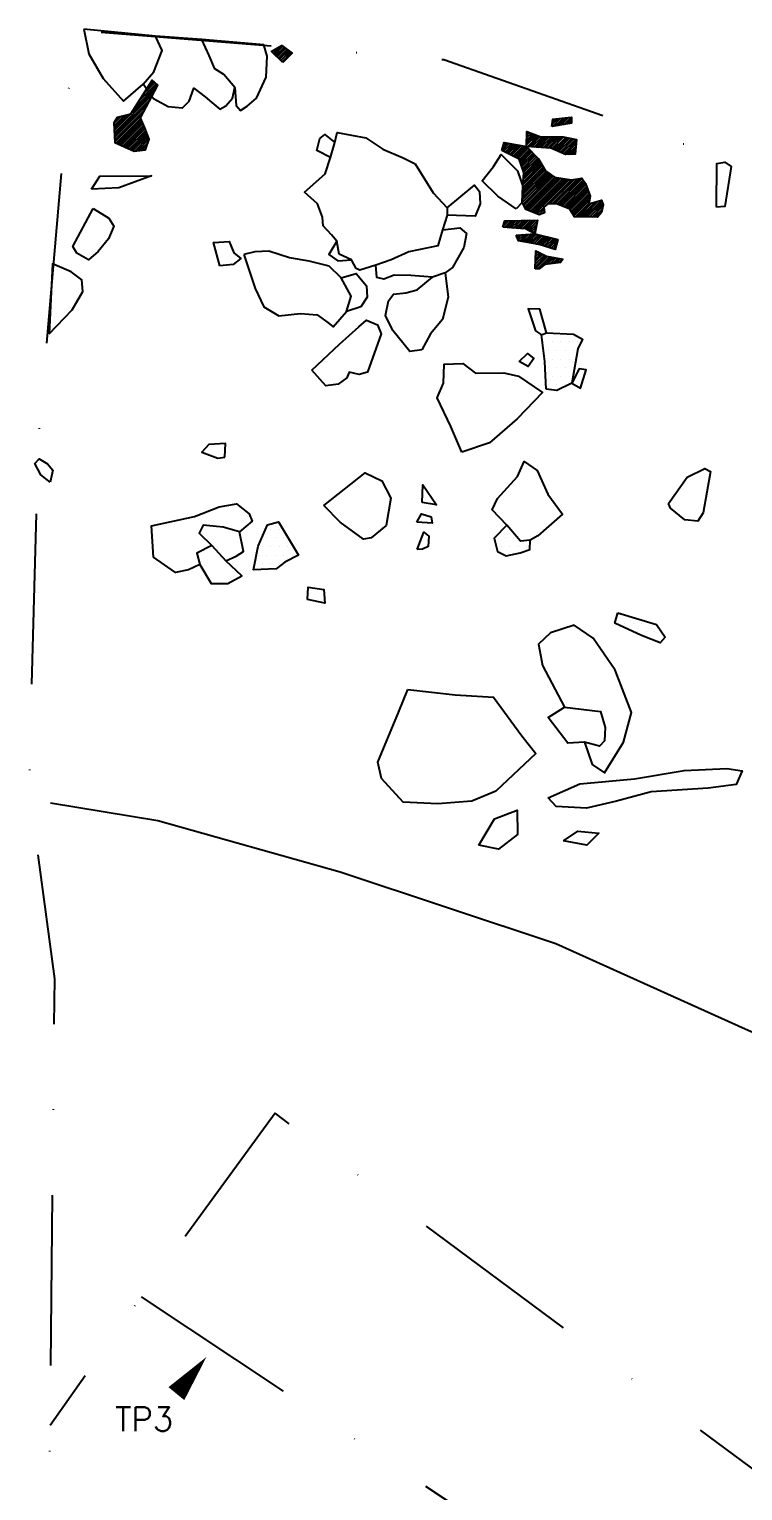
# Model space of a CAD drawing. Header units: metres. Extents: x -898 to -482, y -1736 to -1404.
# Drawn here: x -897.9 to -793.3, y -1618.5 to -1404.1 of the extents above; entities that cross this region are included whole.
import ezdxf

# ---------------------------------------------------------------- set-up
doc = ezdxf.new("R2010")
doc.units = ezdxf.units.M
doc.header["$LTSCALE"] = 25
doc.header["$MEASUREMENT"] = 0
doc.linetypes.add('STRICHPUNKTX2', pattern=[2, 1, -0.5, 0, -0.5])
doc.layers.get('0').update_dxf_attribs({"linetype": 'CONTINUOUS'})
for name, color, linetype in [('BEFUND', 1, 'CONTINUOUS'), ('GRABUNGSGRENZE', 3, 'STRICHPUNKTX2'), ('KNOCHEN', 2, 'CONTINUOUS'), ('KNOCHENSCHRAFF', 2, 'CONTINUOUS'), ('STEINE', 4, 'CONTINUOUS'), ('STEINESCHRAFF', 4, 'CONTINUOUS'), ('TPROFIL', 3, 'CONTINUOUS')]:
    doc.layers.add(name, color=color, linetype=linetype)
doc.styles.get("Standard").update_dxf_attribs({"font": 'txt.shx'})

# ---------------------------------------------------------------- blocks, each defined once
blk = doc.blocks.new('PFEIL')
at = {"layer": 'TPROFIL'}
blk.add_lwpolyline([(0, 0, 0, 3, 0), (6.54, -2.37, 3, 3, 0)], format="xyseb", dxfattribs=at)
blk = doc.blocks.new('*X5')
at = {"color": 0}
for p, q in [((-862.31, -1407.49), (-861.95, -1407.13)), ((-862.13, -1407.66), (-861.01, -1406.55)), ((-861.95, -1407.84), (-860.74, -1406.62)), ((-861.77, -1408.01), (-860.53, -1406.77)), ((-861.59, -1408.19), (-860.33, -1406.92)), ((-861.41, -1408.36), (-860.12, -1407.07)), ((-861.23, -1408.53), (-859.92, -1407.22)), ((-861.05, -1408.71), (-859.71, -1407.37)), ((-860.87, -1408.88), (-859.51, -1407.52)), ((-883.07, -1416.59), (-879.35, -1412.86)), ((-882.47, -1415.63), (-879.11, -1412.27)), ((-881.86, -1414.67), (-879.31, -1412.11)), ((-881.26, -1413.71), (-879.5, -1411.95)), ((-880.65, -1412.75), (-879.7, -1411.79)), ((-880.05, -1411.79), (-879.89, -1411.64)), ((-885.45, -1419.32), (-879.75, -1413.62)), ((-885.43, -1419.65), (-880.15, -1414.37)), ((-885.52, -1417.97), (-884.48, -1416.94)), ((-885.5, -1418.31), (-884.02, -1416.83)), ((-885.49, -1418.65), (-883.56, -1416.71)), ((-885.47, -1418.98), (-883.09, -1416.6)), ((-885.41, -1419.99), (-880.55, -1415.12)), ((-885.4, -1420.32), (-880.95, -1415.88)), ((-885.38, -1420.66), (-881.35, -1416.63)), ((-885.13, -1417.23), (-884.95, -1417.05)), ((-820.79, -1418.3), (-819.63, -1417.14)), ((-820.37, -1418.23), (-819.23, -1417.09)), ((-819.95, -1418.16), (-818.83, -1417.04)), ((-819.53, -1418.09), (-818.44, -1417.01)), ((-885.19, -1420.82), (-881.57, -1417.2)), ((-884.94, -1420.93), (-881.46, -1417.45)), ((-884.7, -1421.04), (-881.36, -1417.7)), ((-884.46, -1421.15), (-881.26, -1417.95)), ((-884.21, -1421.26), (-881.15, -1418.2)), ((-883.97, -1421.37), (-881.05, -1418.45)), ((-883.73, -1421.48), (-880.95, -1418.7)), ((-883.48, -1421.59), (-880.85, -1418.96)), ((-883.24, -1421.7), (-880.75, -1419.21)), ((-824.98, -1419.66), (-824.58, -1419.25)), ((-824.97, -1419.29), (-824.83, -1419.15)), ((-821.25, -1418.05), (-820.43, -1417.23)), ((-821.21, -1418.37), (-820.03, -1417.18)), ((-821.19, -1417.64), (-820.83, -1417.27)), ((-819.1, -1418.02), (-818.44, -1417.36)), ((-818.68, -1417.96), (-818.44, -1417.72)), ((-883, -1421.81), (-880.65, -1419.46)), ((-882.75, -1421.92), (-880.55, -1419.72)), ((-882.47, -1421.99), (-880.45, -1419.97)), ((-882.07, -1421.94), (-880.35, -1420.22)), ((-881.67, -1421.9), (-880.49, -1420.72)), ((-881.26, -1421.85), (-880.7, -1421.28)), ((-828.63, -1421.9), (-827.6, -1420.86)), ((-828.51, -1421.42), (-827.9, -1420.81)), ((-828.4, -1422.02), (-827.3, -1420.92)), ((-828.38, -1420.94), (-828.2, -1420.75)), ((-828.17, -1422.14), (-827, -1420.97)), ((-827.93, -1422.25), (-826.71, -1421.03)), ((-827.7, -1422.37), (-826.41, -1421.08)), ((-827.46, -1422.49), (-826.11, -1421.14)), ((-827.22, -1422.61), (-825.81, -1421.19)), ((-826.99, -1422.73), (-825.51, -1421.25)), ((-826.75, -1422.84), (-825.21, -1421.3)), ((-826.52, -1422.96), (-824.96, -1421.4)), ((-825.01, -1421.1), (-823.56, -1419.66)), ((-825, -1420.38), (-824.07, -1419.45)), ((-825, -1420.74), (-823.82, -1419.55)), ((-824.99, -1420.02), (-824.32, -1419.35)), ((-824.9, -1421.35), (-823.31, -1419.76)), ((-824.57, -1421.37), (-823.06, -1419.86)), ((-824.24, -1421.39), (-822.76, -1419.91)), ((-823.91, -1421.42), (-822.4, -1419.91)), ((-823.58, -1421.44), (-822.05, -1419.91)), ((-823.25, -1421.46), (-821.7, -1419.91)), ((-822.92, -1421.49), (-821.34, -1419.91)), ((-822.59, -1421.51), (-820.99, -1419.91)), ((-822.26, -1421.53), (-820.63, -1419.91)), ((-821.93, -1421.56), (-820.28, -1419.91)), ((-821.6, -1421.58), (-819.93, -1419.91)), ((-821.31, -1421.65), (-819.59, -1419.92)), ((-821.07, -1421.75), (-819.29, -1419.98)), ((-820.82, -1421.86), (-819, -1420.04)), ((-820.57, -1421.97), (-818.71, -1420.1)), ((-820.32, -1422.07), (-818.41, -1420.16)), ((-820.08, -1422.18), (-818.12, -1420.22)), ((-819.83, -1422.28), (-817.83, -1420.28)), ((-819.58, -1422.39), (-817.69, -1420.5)), ((-819.33, -1422.49), (-817.73, -1420.89)), ((-818.98, -1422.49), (-817.77, -1421.28)), ((-826.28, -1423.08), (-824.78, -1421.58)), ((-826.07, -1423.22), (-824.61, -1421.76)), ((-825.98, -1423.49), (-824.43, -1421.94)), ((-825.89, -1423.75), (-824.26, -1422.12)), ((-825.8, -1424.02), (-824.08, -1422.3)), ((-825.72, -1424.28), (-823.91, -1422.48)), ((-825.63, -1424.55), (-823.74, -1422.66)), ((-825.54, -1424.81), (-823.56, -1422.83)), ((-825.47, -1425.8), (-823.1, -1423.44)), ((-825.45, -1425.08), (-823.39, -1423.01)), ((-825.44, -1425.42), (-823.23, -1423.21)), ((-818.61, -1422.48), (-817.8, -1421.67)), ((-818.24, -1422.47), (-817.84, -1422.06)), ((-825.66, -1429.17), (-821.75, -1425.26)), ((-825.66, -1429.53), (-821.54, -1425.41)), ((-825.64, -1428.8), (-821.95, -1425.12)), ((-825.62, -1428.43), (-822.16, -1424.97)), ((-825.61, -1428.06), (-822.33, -1424.78)), ((-825.59, -1427.69), (-822.46, -1424.56)), ((-825.58, -1427.32), (-822.59, -1424.33)), ((-825.55, -1426.95), (-822.72, -1424.11)), ((-825.53, -1429.76), (-821.33, -1425.55)), ((-825.52, -1426.56), (-822.84, -1423.88)), ((-825.5, -1426.18), (-822.97, -1423.66)), ((-825.41, -1429.99), (-821.12, -1425.69)), ((-825.29, -1430.22), (-820.9, -1425.83)), ((-825.17, -1430.45), (-820.59, -1425.88)), ((-824.98, -1430.62), (-820.29, -1425.93)), ((-824.73, -1430.72), (-819.98, -1425.98)), ((-824.47, -1430.82), (-819.68, -1426.02)), ((-824.22, -1430.92), (-819.38, -1426.07)), ((-823.97, -1431.02), (-819.07, -1426.12)), ((-823.71, -1431.12), (-818.77, -1426.17)), ((-822.26, -1430.02), (-818.46, -1426.22)), ((-821.64, -1429.75), (-818.05, -1426.16)), ((-821.28, -1429.75), (-817.63, -1426.09)), ((-820.93, -1429.75), (-817.2, -1426.02)), ((-820.59, -1429.76), (-816.86, -1426.04)), ((-820.33, -1429.86), (-816.72, -1426.25)), ((-820.08, -1429.96), (-816.58, -1426.46)), ((-819.83, -1430.06), (-816.44, -1426.67)), ((-819.57, -1430.16), (-816.33, -1426.91)), ((-819.32, -1430.26), (-816.23, -1427.17)), ((-819.07, -1430.36), (-816.13, -1427.43)), ((-818.81, -1430.46), (-816.04, -1427.68)), ((-818.62, -1430.62), (-815.94, -1427.94)), ((-818.49, -1430.84), (-815.84, -1428.2)), ((-818.36, -1431.07), (-815.74, -1428.45)), ((-818.23, -1431.29), (-815.71, -1428.77)), ((-818.09, -1431.51), (-815.79, -1429.2)), ((-817.86, -1431.63), (-815.86, -1429.63)), ((-817.51, -1431.64), (-815.5, -1429.63)), ((-817.17, -1431.64), (-814.99, -1429.47)), ((-816.82, -1431.65), (-814.48, -1429.31)), ((-816.47, -1431.65), (-814.03, -1429.22)), ((-816.12, -1431.66), (-813.94, -1429.48)), ((-815.77, -1431.66), (-813.85, -1429.74)), ((-825.96, -1433.36), (-824.77, -1432.17)), ((-825.63, -1433.39), (-824.41, -1432.17)), ((-825.3, -1433.41), (-824.05, -1432.16)), ((-825.03, -1433.49), (-823.69, -1432.15)), ((-823.46, -1431.22), (-822.5, -1430.26)), ((-823.2, -1431.32), (-822.47, -1430.58)), ((-822.71, -1431.17), (-822.43, -1430.89)), ((-815.42, -1431.67), (-813.83, -1430.08)), ((-815.07, -1431.67), (-813.94, -1430.54)), ((-814.73, -1431.68), (-814.04, -1430.99)), ((-828.49, -1433.06), (-827.66, -1432.24)), ((-828.31, -1432.53), (-828.02, -1432.25)), ((-828.26, -1433.19), (-827.3, -1432.23)), ((-827.93, -1433.21), (-826.94, -1432.22)), ((-827.6, -1433.24), (-826.58, -1432.22)), ((-827.27, -1433.26), (-826.22, -1432.21)), ((-826.94, -1433.29), (-825.85, -1432.2)), ((-826.61, -1433.31), (-825.49, -1432.19)), ((-826.45, -1434.56), (-826.2, -1434.31)), ((-826.35, -1434.82), (-825.82, -1434.29)), ((-826.29, -1433.34), (-825.13, -1432.18)), ((-826.26, -1435.08), (-825.44, -1434.26)), ((-826.02, -1435.19), (-825.05, -1434.23)), ((-825.72, -1435.25), (-824.67, -1434.2)), ((-825.42, -1435.3), (-824.29, -1434.17)), ((-825.12, -1435.36), (-823.91, -1434.14)), ((-824.82, -1435.41), (-823.6, -1434.19)), ((-824.8, -1433.62), (-823.45, -1432.27)), ((-824.57, -1433.74), (-823.54, -1432.71)), ((-824.53, -1435.47), (-823.32, -1434.26)), ((-824.34, -1433.86), (-823.63, -1433.16)), ((-824.23, -1435.52), (-823.03, -1434.32)), ((-824.11, -1433.99), (-823.72, -1433.6)), ((-823.88, -1434.11), (-823.81, -1434.05)), ((-823.93, -1435.57), (-822.74, -1434.39)), ((-823.63, -1435.63), (-822.46, -1434.46)), ((-823.33, -1435.68), (-822.17, -1434.53)), ((-823.04, -1435.75), (-821.89, -1434.6)), ((-822.77, -1435.83), (-821.6, -1434.66)), ((-822.5, -1435.92), (-821.32, -1434.73)), ((-822.23, -1436), (-821.03, -1434.8)), ((-821.96, -1436.08), (-820.75, -1434.87)), ((-821.69, -1436.16), (-820.46, -1434.94)), ((-821.42, -1436.24), (-820.53, -1435.36)), ((-821.14, -1436.33), (-820.66, -1435.85)), ((-820.87, -1436.41), (-820.8, -1436.33)), ((-823.76, -1438.95), (-822.17, -1437.36)), ((-823.75, -1438.58), (-822.41, -1437.24)), ((-823.75, -1439.28), (-821.9, -1437.43)), ((-823.74, -1438.21), (-822.65, -1437.13)), ((-823.72, -1437.84), (-822.89, -1437.01)), ((-823.71, -1437.48), (-823.13, -1436.9)), ((-823.69, -1437.11), (-823.37, -1436.78)), ((-823.68, -1436.74), (-823.6, -1436.67)), ((-823.39, -1439.28), (-821.6, -1437.49)), ((-822.49, -1438.73), (-821.3, -1437.55)), ((-821.98, -1438.58), (-821.01, -1437.6)), ((-821.58, -1438.53), (-820.71, -1437.66)), ((-821.18, -1438.49), (-820.41, -1437.72)), ((-820.79, -1438.44), (-820.11, -1437.77)), ((-820.39, -1438.4), (-819.82, -1437.83))]:
    blk.add_line(p, q, dxfattribs=at)
blk = doc.blocks.new('*X7')
at = {"color": 0}
for p, q in [((-821.875, -1448.75), (-821.875, -1448.75)), ((-820.625, -1448.75), (-820.625, -1448.75)), ((-822.5, -1450), (-822.5, -1450)), ((-821.875, -1451.25), (-821.875, -1451.25)), ((-821.25, -1450), (-821.25, -1450)), ((-820.625, -1451.25), (-820.625, -1451.25)), ((-820, -1450), (-820, -1450)), ((-819.375, -1451.25), (-819.375, -1451.25)), ((-818.75, -1450), (-818.75, -1450)), ((-818.125, -1451.25), (-818.125, -1451.25)), ((-817.5, -1450), (-817.5, -1450)), ((-821.25, -1452.5), (-821.25, -1452.5)), ((-820, -1452.5), (-820, -1452.5)), ((-818.75, -1452.5), (-818.75, -1452.5)), ((-821.875, -1453.75), (-821.875, -1453.75)), ((-821.25, -1455), (-821.25, -1455)), ((-820.625, -1453.75), (-820.625, -1453.75)), ((-820, -1455), (-820, -1455)), ((-819.375, -1453.75), (-819.375, -1453.75)), ((-818.75, -1455), (-818.75, -1455)), ((-818.125, -1453.75), (-818.125, -1453.75)), ((-821.875, -1456.25), (-821.875, -1456.25)), ((-820.625, -1456.25), (-820.625, -1456.25)), ((-819.375, -1456.25), (-819.375, -1456.25)), ((-863.125, -1478.75), (-863.125, -1478.75)), ((-862.5, -1477.5), (-862.5, -1477.5)), ((-861.875, -1478.75), (-861.875, -1478.75)), ((-861.25, -1477.5), (-861.25, -1477.5)), ((-860.625, -1478.75), (-860.625, -1478.75)), ((-829.375, -1478.75), (-829.375, -1478.75)), ((-828.125, -1478.75), (-828.125, -1478.75)), ((-827.5, -1477.5), (-827.5, -1477.5)), ((-826.875, -1478.75), (-826.875, -1478.75)), ((-864.375, -1481.25), (-864.375, -1481.25)), ((-863.75, -1480), (-863.75, -1480)), ((-863.125, -1481.25), (-863.125, -1481.25)), ((-862.5, -1480), (-862.5, -1480)), ((-861.875, -1481.25), (-861.875, -1481.25)), ((-861.25, -1480), (-861.25, -1480)), ((-860.625, -1481.25), (-860.625, -1481.25)), ((-860, -1480), (-860, -1480)), ((-859.375, -1481.25), (-859.375, -1481.25)), ((-828.75, -1480), (-828.75, -1480)), ((-828.125, -1481.25), (-828.125, -1481.25)), ((-827.5, -1480), (-827.5, -1480)), ((-826.25, -1480), (-826.25, -1480)), ((-825, -1480), (-825, -1480)), ((-863.75, -1482.5), (-863.75, -1482.5)), ((-862.5, -1482.5), (-862.5, -1482.5)), ((-861.25, -1482.5), (-861.25, -1482.5)), ((-811.25, -1490), (-811.25, -1490)), ((-811.875, -1491.25), (-811.875, -1491.25)), ((-810.625, -1491.25), (-810.625, -1491.25)), ((-809.375, -1491.25), (-809.375, -1491.25)), ((-808.125, -1491.25), (-808.125, -1491.25)), ((-806.875, -1491.25), (-806.875, -1491.25)), ((-808.75, -1492.5), (-808.75, -1492.5)), ((-807.5, -1492.5), (-807.5, -1492.5)), ((-806.25, -1492.5), (-806.25, -1492.5)), ((-805.625, -1493.75), (-805.625, -1493.75))]:
    blk.add_line(p, q, dxfattribs=at)

msp = doc.modelspace()

# ---------------------------------------------------------------- linework, layer by layer
at = {"layer": 'BEFUND'}
msp.add_lwpolyline([(-894.82, -1517.6), (-879.06, -1520.19), (-852.34, -1527.71), (-820.72, -1538.23), (-792.98, -1550.74), (-761.36, -1564.58), (-743.61, -1571.65), (-731.22, -1580.71), (-717.24, -1591.4), (-703.77, -1601.48), (-687.66, -1608.2), (-675.01, -1614.56), (-663.12, -1619.49), (-659.2, -1623.21)], dxfattribs=at)
at = {"layer": 'GRABUNGSGRENZE', "flags": 128}
for points in [[(-890.61, -1700.2), (-894.95, -1638.73), (-894.88, -1608.95), (-894.18, -1543.4), (-897.93, -1515.31), (-896.6, -1464.54), (-891.36, -1404.22), (-837.16, -1408.56), (-774.95, -1430.47), (-649.91, -1471.13)], [(-650.68, -1735.04), (-675.09, -1735.73), (-732.63, -1699.54), (-789.46, -1655.4), (-786.82, -1649.63), (-796.72, -1641.23), (-785.22, -1620.27), (-861.89, -1563.14), (-881.54, -1590.08), (-894.88, -1608.95)], [(-881.54, -1590.08), (-800.95, -1643.68), (-820.54, -1680.1), (-894.95, -1638.73)]]:
    msp.add_lwpolyline(points, dxfattribs=at)
at = {"layer": 'KNOCHEN'}
for points in [[(-860.76, -1408.99), (-862.4, -1407.41), (-860.92, -1406.49), (-859.39, -1407.61), (-860.76, -1408.99)], [(-883.08, -1416.6), (-885.02, -1417.06), (-885.53, -1417.83), (-885.37, -1420.73), (-882.57, -1422.01), (-880.89, -1421.8), (-880.33, -1420.27), (-880.99, -1418.59), (-881.61, -1417.11), (-879.06, -1412.32), (-879.93, -1411.6), (-883.08, -1416.6)], [(-821.3, -1418.38), (-821.15, -1417.31), (-818.44, -1417), (-818.44, -1417.92), (-821.3, -1418.38)], [(-825.02, -1421.34), (-824.97, -1419.1), (-822.93, -1419.91), (-819.66, -1419.91), (-817.68, -1420.31), (-817.88, -1422.45), (-819.31, -1422.51), (-821.45, -1421.59), (-825.02, -1421.34)], [(-828.64, -1421.9), (-828.33, -1420.73), (-825.02, -1421.34), (-823.28, -1423.12), (-822.26, -1424.91), (-820.93, -1425.82), (-818.44, -1426.23), (-816.91, -1425.97), (-816.4, -1426.73), (-815.68, -1428.62), (-815.88, -1429.74), (-814.05, -1429.18), (-813.79, -1429.89), (-814.05, -1431.01), (-814.61, -1431.68), (-818.02, -1431.63), (-818.69, -1430.51), (-820.62, -1429.75), (-821.9, -1429.75), (-822.51, -1430.21), (-822.41, -1431.07), (-823.17, -1431.33), (-825.11, -1430.57), (-825.67, -1429.5), (-825.57, -1427.2), (-825.42, -1425.16), (-826.09, -1423.18), (-828.64, -1421.9)], [(-828.52, -1433.17), (-828.22, -1432.25), (-823.43, -1432.15), (-823.83, -1434.13), (-825.16, -1433.42), (-828.52, -1433.17)], [(-826.53, -1434.34), (-823.83, -1434.13), (-820.42, -1434.95), (-820.82, -1436.42), (-823.17, -1435.71), (-826.23, -1435.16), (-826.53, -1434.34)], [(-823.78, -1439.28), (-823.68, -1436.63), (-822.1, -1437.39), (-819.7, -1437.85), (-820.06, -1438.36), (-822.35, -1438.62), (-823.16, -1439.28), (-823.78, -1439.28)]]:
    msp.add_lwpolyline(points, dxfattribs=at)
at = {"layer": 'STEINE'}
for points in [[(-889.93, -1404.12), (-889.21, -1407.74), (-887.07, -1411.36), (-884.11, -1414.67), (-881.25, -1412.17), (-879.68, -1410.38), (-878.45, -1407.22), (-879.43, -1405.13), (-889.93, -1404.12)], [(-875.49, -1415.68), (-874.47, -1414.66), (-873.81, -1412.77), (-873.81, -1412.77), (-872.13, -1414.04), (-871.16, -1414.86), (-869.98, -1415.83), (-869.12, -1415.37), (-868.15, -1414.24), (-867.8, -1412.66), (-869.38, -1410.78), (-870.7, -1409.91), (-871.57, -1407.98), (-872.64, -1405.63), (-879.43, -1405.13)], [(-867.8, -1412.66), (-867.59, -1415.31), (-866.98, -1416.03), (-865.96, -1415.41), (-864.63, -1414.24), (-863.21, -1411.13), (-863.06, -1408.07), (-863.52, -1406.39), (-872.64, -1405.63)], [(-875.49, -1415.68), (-877.58, -1415.48), (-879.72, -1414.31), (-881.25, -1412.17)], [(-849.98, -1439.21), (-850.69, -1437.93), (-852.48, -1437.12), (-852.84, -1435.23), (-853.6, -1434.26), (-854.83, -1432.94), (-854.93, -1431.67), (-855.65, -1429.73), (-857.58, -1428), (-854.53, -1425.34), (-853.77, -1422.95), (-853.11, -1420.75), (-852.8, -1419.28), (-848.57, -1420.04), (-846.07, -1421.72), (-843.11, -1422.99), (-841.33, -1423.85), (-838.72, -1428.13), (-836.68, -1430.32), (-836.68, -1431.39), (-837.34, -1433.53), (-838.05, -1435.88), (-842.28, -1436.75), (-844.88, -1437.93), (-847.12, -1438.74), (-849.47, -1439.46), (-849.98, -1439.21)], [(-853.77, -1422.95), (-855.76, -1421.93), (-855.35, -1420.14), (-854.59, -1419.58), (-853.11, -1420.75)], [(-826.54, -1430.47), (-829.24, -1428.63), (-831.54, -1426.34), (-829.86, -1424.25), (-828.74, -1422.52), (-826.34, -1424.91), (-825.42, -1427.56), (-825.72, -1429.6), (-826.54, -1430.47)], [(-797.17, -1430.23), (-797.13, -1423.81), (-795.96, -1423.61), (-795.04, -1424.27), (-795.95, -1430.13), (-797.17, -1430.23)], [(-888.78, -1427.57), (-887.56, -1425.68), (-880.02, -1425.62), (-884.81, -1427.41), (-888.78, -1427.57)], [(-836.68, -1430.32), (-832.66, -1427.01), (-831.94, -1427.92), (-831.84, -1429.71), (-832.55, -1431.54), (-836.68, -1431.39)], [(-888.58, -1430.42), (-886.28, -1431.85), (-885.52, -1433.02), (-886.33, -1434.86), (-887.81, -1436.74), (-889.23, -1437.97), (-890.97, -1436.95), (-891.53, -1435.98), (-888.58, -1430.42)], [(-837.34, -1433.53), (-834.79, -1433.23), (-833.82, -1434.09), (-834.23, -1436.13), (-835.86, -1439.09), (-836.98, -1439.86), (-838.81, -1440.47), (-841.97, -1440.27), (-844.42, -1440.22), (-845.95, -1440.78), (-846.97, -1440.53), (-847.12, -1438.74)], [(-870.01, -1438.82), (-870.93, -1435.4), (-868.64, -1435.25), (-867.92, -1436.93), (-866.9, -1437.74), (-868.03, -1438.61), (-870.01, -1438.82)], [(-852.84, -1435.23), (-854.01, -1437.17), (-852.68, -1438.09), (-850.69, -1437.93)], [(-895.03, -1448.78), (-891.62, -1445.26), (-890.09, -1442.61), (-890.2, -1440.88), (-891.78, -1439.7), (-894.53, -1438.53), (-895.03, -1448.78)], [(-866.45, -1437.18), (-864.81, -1442.13), (-863.53, -1444.83), (-861.34, -1446.15), (-858.18, -1445.84), (-855.73, -1446.04), (-854.15, -1447.16), (-853.39, -1447.77), (-851.4, -1445.53), (-850.74, -1443.28), (-852.22, -1440.58), (-853.96, -1438.9), (-856.91, -1438.14), (-859.77, -1437.63), (-862.83, -1436.67), (-864.87, -1436.77), (-866.45, -1437.18)], [(-852.22, -1440.58), (-849.98, -1439.97), (-848.5, -1441.75), (-848.39, -1443.44), (-849.31, -1444.86), (-851.4, -1445.53)], [(-840.38, -1451.13), (-842.12, -1451.38), (-844.62, -1448.33), (-845.69, -1446.13), (-845.28, -1443.94), (-844.52, -1442.97), (-842.74, -1442.77), (-841.05, -1442.36), (-838.81, -1440.47)], [(-836.98, -1439.86), (-836.52, -1443.42), (-837.33, -1446.69), (-839.11, -1448.78), (-840.38, -1451.13)], [(-856.49, -1454.15), (-852.47, -1450.32), (-849.61, -1447.77), (-848.49, -1446.8), (-846.86, -1447.46), (-846.35, -1448.79), (-848.33, -1454.45), (-849.56, -1454.75), (-851.03, -1454.45), (-851.39, -1455.26), (-852.66, -1456.18), (-854.45, -1456.44), (-856.49, -1454.15)], [(-822.08, -1448.66), (-823.06, -1445.2), (-824.79, -1445.15), (-823.72, -1448.36), (-822.85, -1448.97)], [(-822.13, -1456.92), (-822.34, -1452.84), (-822.85, -1448.97), (-822.08, -1448.66), (-818.16, -1448.86), (-816.83, -1449.57), (-817.49, -1451), (-818.41, -1456.05), (-820.6, -1457.12), (-822.13, -1456.92)], [(-834.51, -1466.16), (-836.14, -1462.39), (-838.13, -1458.21), (-837.22, -1456.02), (-837.12, -1453.26), (-834.37, -1453.16), (-832.53, -1454.58), (-828.35, -1454.53), (-826.21, -1454.99), (-822.69, -1457.43), (-826.41, -1461.26), (-830.48, -1464.78), (-834.51, -1466.16)], [(-826.11, -1452.84), (-824.89, -1451.67), (-823.97, -1452.43), (-824.78, -1453.61), (-826.11, -1452.84)], [(-818.41, -1456.05), (-817.13, -1456.76), (-816.27, -1454.06), (-817.29, -1453.96), (-818.41, -1456.05)], [(-869.27, -1466.9), (-869.17, -1464.87), (-871.62, -1465.02), (-872.64, -1466.14), (-870.29, -1467.06), (-869.27, -1466.9)], [(-894.86, -1470.55), (-896.24, -1469.48), (-897.11, -1467.8), (-896.49, -1467.13), (-895.27, -1467.85), (-894.45, -1468.82), (-894.86, -1470.55)], [(-827.92, -1476.86), (-830.06, -1474.62), (-829.3, -1472.98), (-826.35, -1469.72), (-825.38, -1467.53), (-823.49, -1468.85), (-821.91, -1472.31), (-819.76, -1475.27), (-823.38, -1478.43), (-824.5, -1479.05), (-825.93, -1479.2), (-827.92, -1476.86)], [(-804.22, -1473.67), (-801.47, -1469.85), (-798.87, -1468.57), (-798.05, -1468.98), (-799.12, -1475.05), (-799.93, -1476.27), (-801.82, -1476.07), (-803.91, -1474.39), (-804.22, -1473.67)], [(-854.74, -1473.98), (-848.68, -1469.18), (-846.23, -1470.35), (-844.9, -1472.9), (-845.61, -1476.93), (-847.8, -1478.71), (-848.92, -1478.92), (-852.34, -1476.42), (-854.74, -1473.98)], [(-840.31, -1473.56), (-840.21, -1470.96), (-838.22, -1473.91), (-840.31, -1473.56)], [(-872.93, -1482.66), (-874.56, -1483.43), (-876.5, -1483.79), (-879.71, -1481.55), (-880.02, -1476.96), (-873.7, -1475.58), (-870.08, -1474.2), (-867.53, -1473.73), (-865.7, -1475.21), (-865.24, -1476.28), (-867.12, -1477.86), (-869.52, -1477.15), (-872.42, -1476.85), (-873.03, -1478.02), (-871.15, -1479.86), (-869.11, -1482.1), (-867.58, -1481.43), (-866.51, -1480.72), (-867.12, -1477.86)], [(-865.03, -1483.42), (-864.37, -1479.95), (-862.99, -1476.84), (-861.41, -1476.38), (-858.45, -1481.27), (-860.44, -1482.29), (-861.71, -1483.26), (-865.03, -1483.42), (-865.03, -1483.42)], [(-841.12, -1476.41), (-840.41, -1475.19), (-839.03, -1475.64), (-838.88, -1476.56), (-841.12, -1476.41)], [(-827.92, -1476.86), (-829.75, -1478.8), (-829.29, -1480.73), (-828.02, -1481.39), (-825.98, -1480.93), (-824.55, -1480.42), (-824.5, -1479.05)], [(-841.07, -1480.44), (-840.1, -1477.89), (-839.34, -1478.5), (-839.44, -1479.98), (-840.3, -1480.39), (-841.07, -1480.44)], [(-871.15, -1479.86), (-873.34, -1480.98), (-872.93, -1482.66), (-871.24, -1485.41), (-868.8, -1485.41), (-866.76, -1484.29), (-869.11, -1482.1)], [(-857.12, -1487.79), (-857.02, -1485.96), (-854.73, -1486.31), (-854.62, -1488.3), (-857.12, -1487.79)], [(-811.65, -1489.74), (-805.99, -1491.42), (-804.71, -1493.3), (-805.42, -1494.12), (-808.18, -1493.05), (-812.1, -1491.27), (-811.65, -1489.74)], [(-816.52, -1508.71), (-818.97, -1508.86), (-821.88, -1505.09), (-819.48, -1503.56), (-814.18, -1504.22), (-813.52, -1506.56), (-813.62, -1508.5), (-814.33, -1509.27), (-816.52, -1508.71), (-815.4, -1511.97), (-813.61, -1513.19), (-810.81, -1508.7), (-809.64, -1504.37), (-812.05, -1498.15), (-815.26, -1493.46), (-818.07, -1491.53), (-821.53, -1492.65), (-823.26, -1494.34), (-822.7, -1497.45), (-819.48, -1503.56)], [(-842.43, -1500.98), (-835.49, -1501.74), (-829.88, -1502.09), (-825.7, -1507.75), (-823.66, -1510.35), (-829.51, -1515.91), (-833.03, -1517.34), (-838.03, -1517.75), (-843.12, -1517.5), (-846.29, -1514.04), (-846.85, -1511.64), (-843.8, -1504.35), (-842.43, -1500.98)], [(-821.87, -1516.87), (-817.23, -1514.83), (-809.18, -1514.1), (-801.94, -1512.87), (-795.67, -1512.56), (-793.42, -1512.92), (-794.29, -1514.91), (-798.42, -1515.47), (-806.78, -1515.99), (-811.82, -1517.37), (-816.26, -1518.39), (-820.69, -1518.14), (-821.87, -1516.87)], [(-832, -1523.81), (-829.71, -1519.94), (-826.4, -1518.66), (-826.35, -1522.23), (-829.15, -1524.42), (-832, -1523.81)], [(-819.62, -1523.19), (-817.53, -1521.76), (-814.42, -1522.06), (-816.2, -1523.8), (-819.62, -1523.19)]]:
    msp.add_lwpolyline(points, dxfattribs=at)

# ---------------------------------------------------------------- block references
at = {"layer": 'KNOCHENSCHRAFF'}
msp.add_blockref('*X5', (0, 0), dxfattribs=at)
at = {"layer": 'STEINESCHRAFF'}
msp.add_blockref('*X7', (0, 0), dxfattribs=at)
at = {"layer": 'TPROFIL', "rotation": 250.6009841756391}
msp.add_blockref('PFEIL', (-871.95, -1598.89), dxfattribs=at)

# ---------------------------------------------------------------- texts
at = {"layer": 'TPROFIL'}
msp.add_text('TP3', height=3.5, dxfattribs=at).set_placement((-885.35, -1609.76))

doc.saveas('drawing.dxf')
